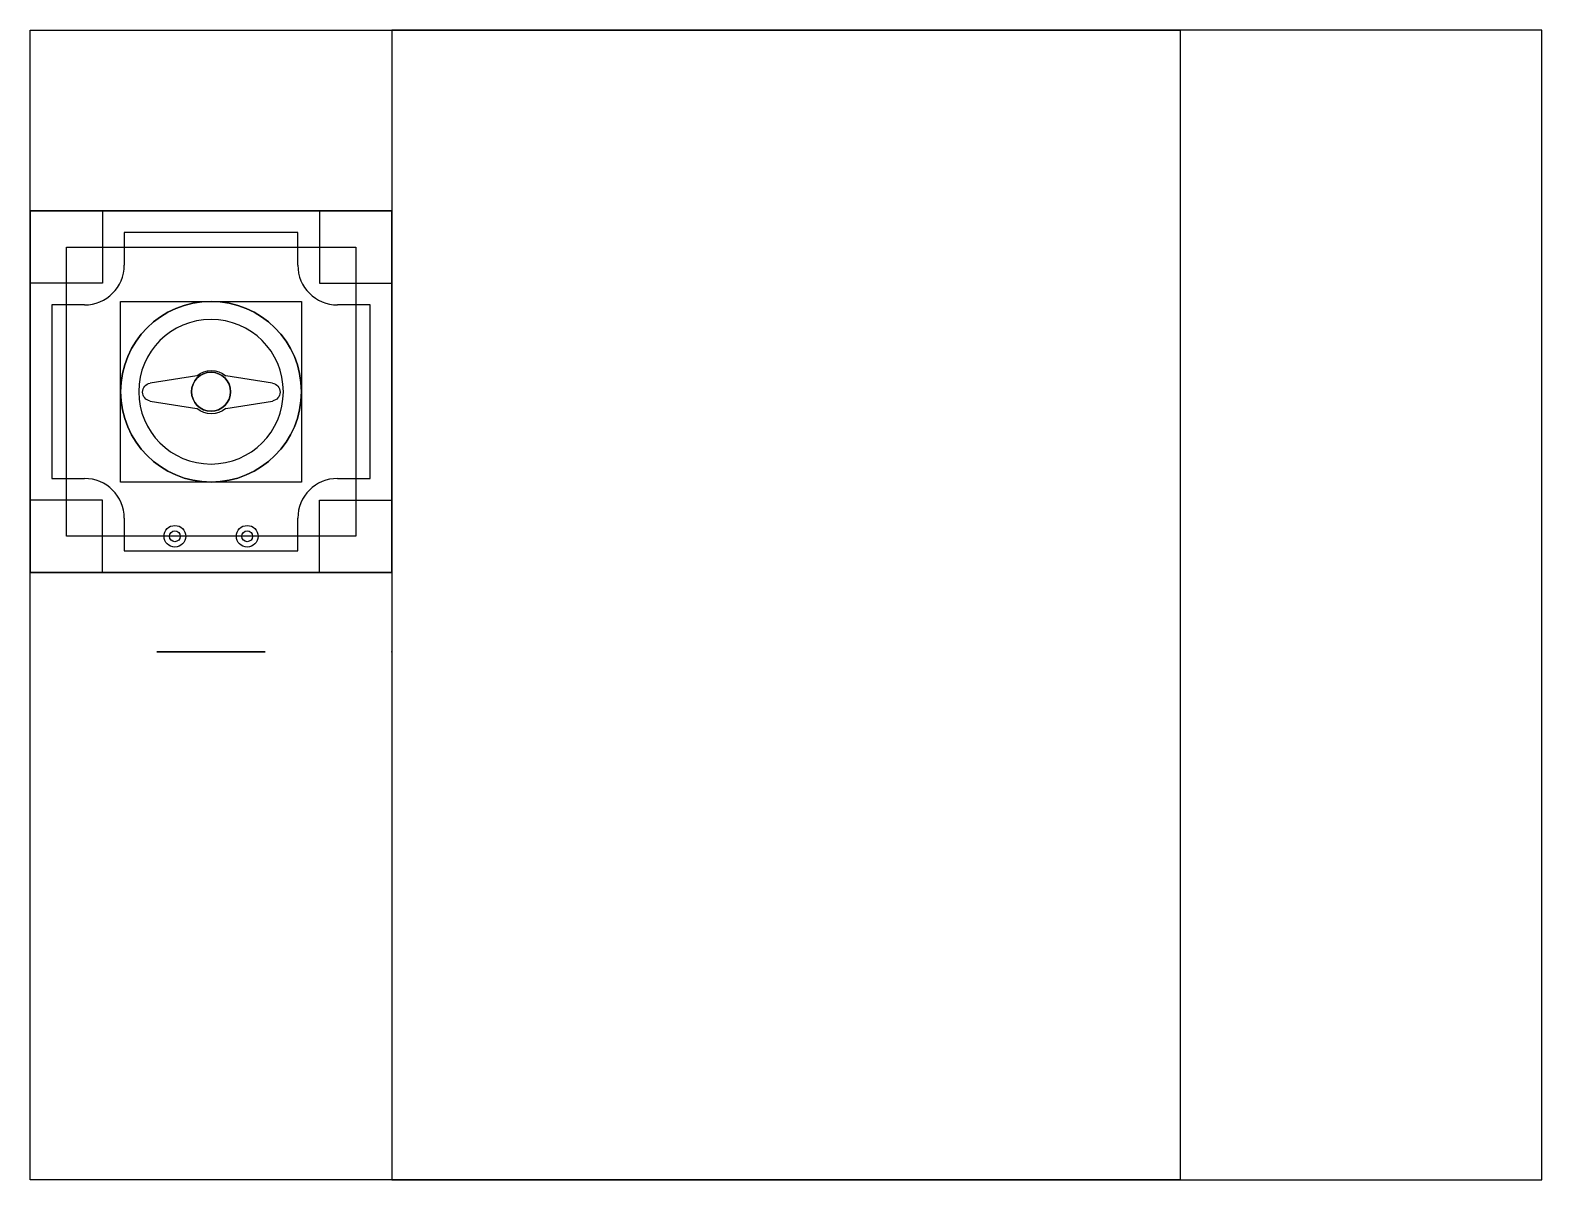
# Model space of a CAD drawing. Header units: millimetres. Extents: x -100 to 318, y -168 to 150.
import ezdxf

# ---------------------------------------------------------------- set-up
doc = ezdxf.new("R2010")
doc.units = ezdxf.units.MM
doc.header["$MEASUREMENT"] = 0
for name, color, linetype in [('Robot arm main v8_Sketch1', 7, 'Continuous'), ('Robot arm main v8_Sketch10', 7, 'Continuous'), ('Robot arm main v8_Sketch11', 7, 'Continuous'), ('Robot arm main v8_Sketch12', 7, 'Continuous'), ('Robot arm main v8_Sketch13', 7, 'Continuous'), ('Robot arm main v8_Sketch14', 7, 'Continuous'), ('Robot arm main v8_Sketch15', 7, 'Continuous'), ('Robot arm main v8_Sketch16', 7, 'Continuous'), ('Robot arm main v8_Sketch17', 7, 'Continuous'), ('Robot arm main v8_Sketch18', 7, 'Continuous'), ('Robot arm main v8_Sketch7', 7, 'Continuous'), ('Robot arm main v8_Sketch8', 7, 'Continuous'), ('Robot arm main v8_Sketch9', 7, 'Continuous')]:
    doc.layers.add(name, color=color, linetype=linetype)

msp = doc.modelspace()

# ---------------------------------------------------------------- linework, layer by layer
at = {"layer": 'Robot arm main v8_Sketch1'}
for p, q in [((-100, 150), (218, 150)), ((-100, -168), (-100, 150)), ((218, 150), (218, -168)), ((218, -168), (-100, -168))]:
    msp.add_line(p, q, dxfattribs=at)
msp.add_point((0, 0), dxfattribs=at)
at = {"layer": 'Robot arm main v8_Sketch10'}
for p, q in [((-100, 0), (-100, 100)), ((-100, 100), (0, 100)), ((-100, 80), (-100, 100)), ((-100, 100), (-80, 100)), ((-80, 100), (-80, 80)), ((-20, 100), (-20, 80)), ((0, 100), (-20, 100)), ((0, 100), (0, 0)), ((0, 80), (0, 100)), ((-80, 80), (-100, 80)), ((-20, 80), (0, 80)), ((-100, 20), (-100, 0)), ((-80, 20), (-100, 20)), ((-80, 0), (-80, 20)), ((-20, 0), (-20, 20)), ((-20, 20), (0, 20)), ((0, 20), (0, 0)), ((0, 0), (-100, 0)), ((-100, 0), (-80, 0)), ((0, 0), (-20, 0))]:
    msp.add_line(p, q, dxfattribs=at)
msp.add_point((0, 0), dxfattribs=at)
at = {"layer": 'Robot arm main v8_Sketch11'}
for p, q in [((-74, 94, 70), (-74, 85, 70)), ((-26, 94, 70), (-74, 94, 70)), ((-26, 85, 70), (-26, 94, 70)), ((-94, 74, 70), (-94, 26, 70)), ((-85, 74, 70), (-94, 74, 70)), ((-75, 75, 70), (-25, 75, 70)), ((-75, 25, 70), (-75, 75, 70)), ((-25, 75, 70), (-25, 25, 70)), ((-6, 74, 70), (-15, 74, 70)), ((-6, 26, 70), (-6, 74, 70)), ((-94, 26, 70), (-85, 26, 70)), ((-15, 26, 70), (-6, 26, 70)), ((-25, 25, 70), (-75, 25, 70)), ((-74, 15, 70), (-74, 6, 70)), ((-26, 6, 70), (-26, 15, 70)), ((-74, 6, 70), (-26, 6, 70))]:
    msp.add_line(p, q, dxfattribs=at)
for radius in [25, 5.4]:
    msp.add_circle((-50, 50, 70), radius, dxfattribs=at)
for centre, start, end in [((-85, 85, 70), 270, 0), ((-15, 85, 70), 180, 270), ((-85, 15, 70), 0, 90), ((-15, 15, 70), 90, 180)]:
    msp.add_arc(centre, 11, start, end, dxfattribs=at)
msp.add_point((0, 0, 70), dxfattribs=at)
at = {"layer": 'Robot arm main v8_Sketch12', "extrusion": (0, 0, -1)}
for radius in [25, 5.4]:
    msp.add_circle((50, 50, -70), radius, dxfattribs=at)
at = {"layer": 'Robot arm main v8_Sketch12'}
msp.add_point((0, 0, 70), dxfattribs=at)
at = {"layer": 'Robot arm main v8_Sketch13'}
for p, q in [((-53.89, 54.4, 70), (-66.81, 52.37, 70)), ((-33.03, 52.37, 70), (-45.95, 54.4, 70)), ((-66.81, 47.43, 70), (-53.89, 45.4, 70)), ((-45.95, 45.4, 70), (-33.03, 47.43, 70))]:
    msp.add_line(p, q, dxfattribs=at)
at = {"layer": 'Robot arm main v8_Sketch13', "extrusion": (0, 0, -1)}
for radius in [25, 20]:
    msp.add_circle((50, 50, -70), radius, dxfattribs=at)
for centre, radius, start, end in [((49.92, 49.9, -70), 6, 48.5904, 131.4096), ((66.42, 49.9, -70), 2.5, 278.931, 81.069), ((33.42, 49.9, -70), 2.5, 98.931, 261.069), ((49.92, 49.9, -70), 6, 228.5904, 311.4096)]:
    msp.add_arc(centre, radius, start, end, dxfattribs=at)
at = {"layer": 'Robot arm main v8_Sketch13'}
msp.add_point((0, 0, 70), dxfattribs=at)
at = {"layer": 'Robot arm main v8_Sketch14'}
for p, q in [((-85, 0, 10), (-85, 0)), ((-85, 0), (-15, 0)), ((-75, 0, 10), (-85, 0, 10)), ((-75, 0, 64), (-75, 0, 10)), ((-25, 0, 64), (-75, 0, 64)), ((-65, 0, 20), (-65, 0, 55)), ((-35, 0, 20), (-65, 0, 20)), ((-65, 0, 55), (-35, 0, 55)), ((-35, 0, 55), (-35, 0, 20)), ((-25, 0, 10), (-25, 0, 64)), ((-15, 0, 10), (-25, 0, 10)), ((-15, 0), (-15, 0, 10))]:
    msp.add_line(p, q, dxfattribs=at)
msp.add_point((0, 0), dxfattribs=at)
at = {"layer": 'Robot arm main v8_Sketch15'}
for p, q in [((-75, 0, 10), (-85, 0, 10)), ((-85, 0), (-15, 0)), ((-85, 0, 10), (-85, 0)), ((-75, 0, 64), (-75, 0, 10)), ((-25, 0, 64), (-75, 0, 64)), ((-65, 0, 60), (-35, 0, 60)), ((-65, 0, 60), (-35, 0, 60)), ((-65, 0, 10), (-65, 0, 60)), ((-65, 0, 10), (-65, 0, 60)), ((-35, 0, 10), (-65, 0, 10)), ((-35, 0, 10), (-65, 0, 10)), ((-62, 0, 13), (-62, 0, 57)), ((-38, 0, 13), (-62, 0, 13)), ((-62, 0, 57), (-38, 0, 57)), ((-38, 0, 57), (-38, 0, 13)), ((-35, 0, 60), (-35, 0, 10)), ((-35, 0, 60), (-35, 0, 10)), ((-25, 0, 10), (-25, 0, 64)), ((-15, 0, 10), (-25, 0, 10)), ((-15, 0), (-15, 0, 10))]:
    msp.add_line(p, q, dxfattribs=at)
msp.add_point((0, 0), dxfattribs=at)
at = {"layer": 'Robot arm main v8_Sketch16'}
for p, q in [((-35, -22, 60), (-65, -22, 60)), ((-65, -22, 10), (-35, -22, 10)), ((-35, -22, 10), (-65, -22, 10)), ((-65, -22, 60), (-65, -22, 10)), ((-65, -22, 60), (-35, -22, 60)), ((-65, -22, 10), (-65, -22, 60)), ((-62, -22, 13), (-62, -22, 57)), ((-62, -22, 57), (-38, -22, 57)), ((-38, -22, 13), (-62, -22, 13)), ((-38, -22, 57), (-38, -22, 13)), ((-35, -22, 10), (-35, -22, 60)), ((-35, -22, 60), (-35, -22, 10))]:
    msp.add_line(p, q, dxfattribs=at)
msp.add_point((0, -22), dxfattribs=at)
at = {"layer": 'Robot arm main v8_Sketch17'}
for p, q in [((-26, 94, 70), (-74, 94, 70)), ((-74, 94, 70), (-74, 85, 70)), ((-26, 85, 70), (-26, 94, 70)), ((-94, 74, 70), (-94, 26, 70)), ((-85, 74, 70), (-94, 74, 70)), ((-6, 74, 70), (-15, 74, 70)), ((-6, 26, 70), (-6, 74, 70)), ((-94, 26, 70), (-85, 26, 70)), ((-15, 26, 70), (-6, 26, 70)), ((-74, 15, 70), (-74, 6, 70)), ((-26, 6, 70), (-26, 15, 70)), ((-74, 6, 70), (-26, 6, 70))]:
    msp.add_line(p, q, dxfattribs=at)
for centre, radius in [((-50, 50, 70), 25), ((-60, 10, 70), 1.5), ((-40, 10, 70), 1.5)]:
    msp.add_circle(centre, radius, dxfattribs=at)
for centre, start, end in [((-85, 85, 70), 270, 0), ((-15, 85, 70), 180, 270), ((-85, 15, 70), 0, 90), ((-15, 15, 70), 90, 180)]:
    msp.add_arc(centre, 11, start, end, dxfattribs=at)
msp.add_point((0, 0, 70), dxfattribs=at)
at = {"layer": 'Robot arm main v8_Sketch18'}
for p, q in [((-74, 94, 70), (-74, 85, 70)), ((-26, 94, 70), (-74, 94, 70)), ((-26, 85, 70), (-26, 94, 70)), ((-85, 74, 70), (-94, 74, 70)), ((-94, 74, 70), (-94, 26, 70)), ((-6, 74, 70), (-15, 74, 70)), ((-6, 26, 70), (-6, 74, 70)), ((-94, 26, 70), (-85, 26, 70)), ((-15, 26, 70), (-6, 26, 70)), ((-74, 15, 70), (-74, 6, 70)), ((-26, 6, 70), (-26, 15, 70)), ((-74, 6, 70), (-26, 6, 70))]:
    msp.add_line(p, q, dxfattribs=at)
for centre, radius in [((-50, 50, 70), 25), ((-60, 10, 70), 3), ((-40, 10, 70), 3), ((-60, 10, 70), 1.5), ((-40, 10, 70), 1.5)]:
    msp.add_circle(centre, radius, dxfattribs=at)
for centre, start, end in [((-85, 85, 70), 270, 0), ((-15, 85, 70), 180, 270), ((-85, 15, 70), 0, 90), ((-15, 15, 70), 90, 180)]:
    msp.add_arc(centre, 11, start, end, dxfattribs=at)
msp.add_point((0, 0, 70), dxfattribs=at)
at = {"layer": 'Robot arm main v8_Sketch7'}
for p, q in [((318, 150, 5), (0, 150, 5)), ((0, 150, 5), (0, -168, 5)), ((318, -168, 5), (318, 150, 5)), ((0, -168, 5), (318, -168, 5))]:
    msp.add_line(p, q, dxfattribs=at)
msp.add_point((0, 0, 5), dxfattribs=at)
at = {"layer": 'Robot arm main v8_Sketch8'}
for p, q in [((0, 100), (0, 100, 70)), ((0, 0), (0, 100)), ((0, 100, 70), (0, 0, 70)), ((0, 0, 70), (0, 0))]:
    msp.add_line(p, q, dxfattribs=at)
msp.add_point((0, 0), dxfattribs=at)
at = {"layer": 'Robot arm main v8_Sketch9'}
for p, q in [((-100, 100, 70), (-100, 0, 70)), ((0, 100, 70), (-100, 100, 70)), ((0, 0, 70), (0, 100, 70)), ((-90, 10, 70), (-90, 90, 70)), ((-90, 90, 70), (-10, 90, 70)), ((-10, 90, 70), (-10, 10, 70)), ((-10, 10, 70), (-90, 10, 70)), ((-100, 0, 70), (0, 0, 70))]:
    msp.add_line(p, q, dxfattribs=at)
msp.add_point((0, 0, 70), dxfattribs=at)

doc.saveas('drawing.dxf')
